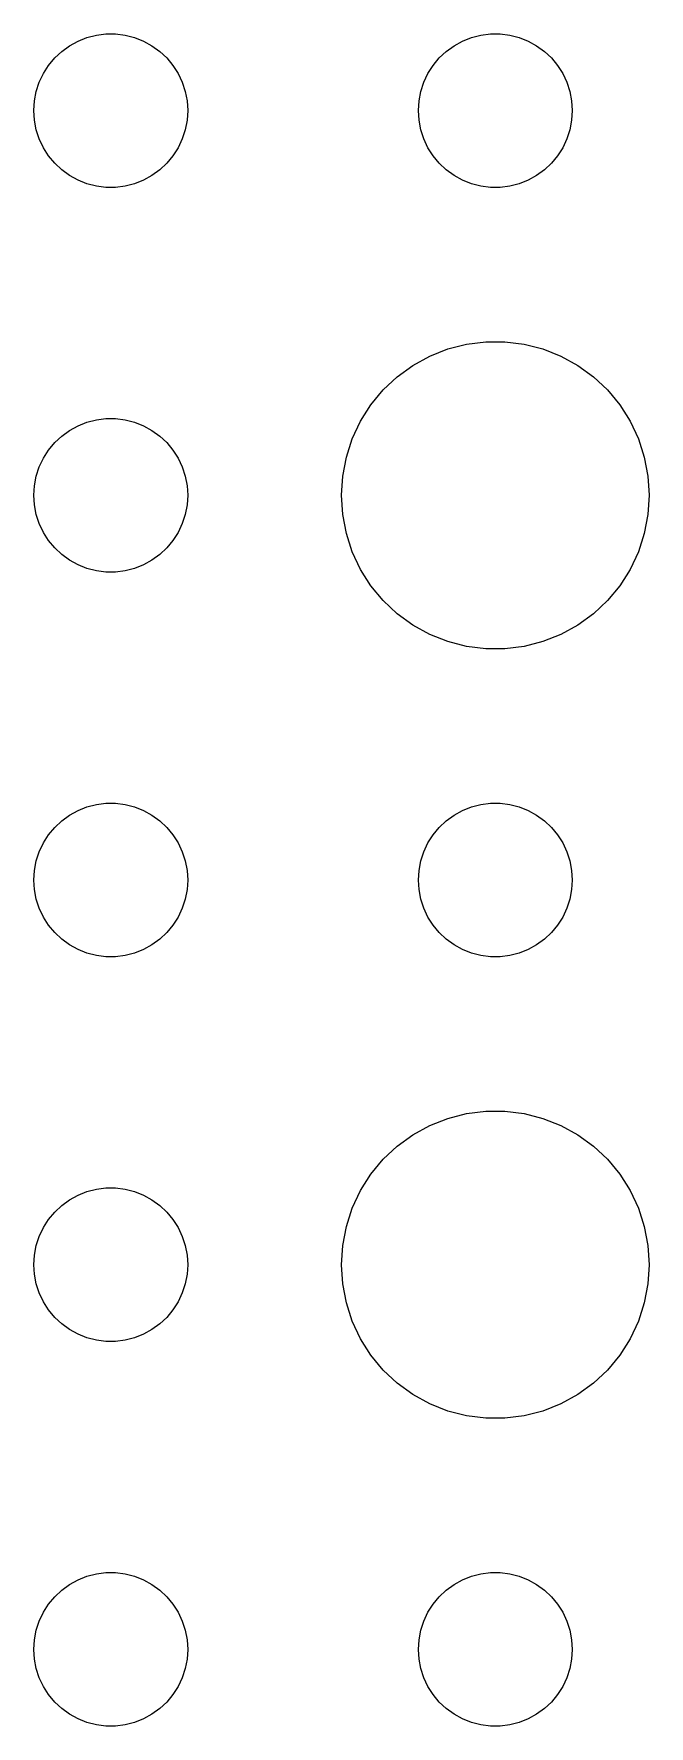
# Model space of a CAD drawing. Header units: metres. Extents: x -157 to 157, y -157 to 157.
# Drawn here: x -39 to -27, y -114 to -81 of the extents above; entities that cross this region are included whole.
import ezdxf

# ---------------------------------------------------------------- set-up
doc = ezdxf.new("R2010")
doc.units = ezdxf.units.M

msp = doc.modelspace()

# ---------------------------------------------------------------- linework, layer by layer
for p, q in [((-38.3037, -81.2335), (-38.1387, -81.1428)), ((-38.1387, -81.1428), (-37.9635, -81.0734)), ((-37.9635, -81.0734), (-37.7811, -81.0266)), ((-37.7811, -81.0266), (-37.5942, -81.003)), ((-37.5942, -81.003), (-37.4058, -81.003)), ((-37.4058, -81.003), (-37.2189, -81.0266)), ((-37.2189, -81.0266), (-37.0365, -81.0734)), ((-37.0365, -81.0734), (-36.8613, -81.1428)), ((-36.8613, -81.1428), (-36.6963, -81.2335)), ((-30.8037, -81.2335), (-30.6387, -81.1428)), ((-30.6387, -81.1428), (-30.4635, -81.0734)), ((-30.4635, -81.0734), (-30.2811, -81.0266)), ((-30.2811, -81.0266), (-30.0942, -81.003)), ((-30.0942, -81.003), (-29.9058, -81.003)), ((-29.9058, -81.003), (-29.7189, -81.0266)), ((-29.7189, -81.0266), (-29.5365, -81.0734)), ((-29.5365, -81.0734), (-29.3613, -81.1428)), ((-29.3613, -81.1428), (-29.1963, -81.2335)), ((-38.7135, -81.6183), (-38.5934, -81.4732)), ((-38.5934, -81.4732), (-38.4561, -81.3442)), ((-38.4561, -81.3442), (-38.3037, -81.2335)), ((-36.6963, -81.2335), (-36.5439, -81.3442)), ((-36.5439, -81.3442), (-36.4065, -81.4732)), ((-36.4065, -81.4732), (-36.2865, -81.6183)), ((-31.2135, -81.6183), (-31.0934, -81.4732)), ((-31.0934, -81.4732), (-30.9561, -81.3442)), ((-30.9561, -81.3442), (-30.8037, -81.2335)), ((-29.1963, -81.2335), (-29.0439, -81.3442)), ((-29.0439, -81.3442), (-28.9065, -81.4732)), ((-28.9065, -81.4732), (-28.7865, -81.6183)), ((-38.8947, -81.9478), (-38.8145, -81.7774)), ((-38.8145, -81.7774), (-38.7135, -81.6183)), ((-36.2865, -81.6183), (-36.1855, -81.7774)), ((-36.1855, -81.7774), (-36.1053, -81.9478)), ((-31.3947, -81.9478), (-31.3145, -81.7774)), ((-31.3145, -81.7774), (-31.2135, -81.6183)), ((-28.7865, -81.6183), (-28.6855, -81.7774)), ((-28.6855, -81.7774), (-28.6053, -81.9478)), ((-38.9882, -82.312), (-38.9529, -82.127)), ((-38.9529, -82.127), (-38.8947, -81.9478)), ((-36.1053, -81.9478), (-36.0471, -82.127)), ((-36.0471, -82.127), (-36.0118, -82.312)), ((-31.4882, -82.312), (-31.4529, -82.127)), ((-31.4529, -82.127), (-31.3947, -81.9478)), ((-28.6053, -81.9478), (-28.5471, -82.127)), ((-28.5471, -82.127), (-28.5118, -82.312)), ((-39, -82.5), (-38.9882, -82.312)), ((-36.0118, -82.312), (-36, -82.5)), ((-31.5, -82.5), (-31.4882, -82.312)), ((-28.5118, -82.312), (-28.5, -82.5)), ((-38.9882, -82.688), (-39, -82.5)), ((-38.9529, -82.873), (-38.9882, -82.688)), ((-36.0118, -82.688), (-36.0471, -82.873)), ((-36, -82.5), (-36.0118, -82.688)), ((-31.4882, -82.688), (-31.5, -82.5)), ((-31.4529, -82.873), (-31.4882, -82.688)), ((-28.5118, -82.688), (-28.5471, -82.873)), ((-28.5, -82.5), (-28.5118, -82.688)), ((-38.8947, -83.0522), (-38.9529, -82.873)), ((-38.8145, -83.2226), (-38.8947, -83.0522)), ((-36.1053, -83.0522), (-36.1855, -83.2226)), ((-36.0471, -82.873), (-36.1053, -83.0522)), ((-31.3947, -83.0522), (-31.4529, -82.873)), ((-31.3145, -83.2226), (-31.3947, -83.0522)), ((-28.6053, -83.0522), (-28.6855, -83.2226)), ((-28.5471, -82.873), (-28.6053, -83.0522)), ((-38.7135, -83.3817), (-38.8145, -83.2226)), ((-38.5934, -83.5268), (-38.7135, -83.3817)), ((-36.2865, -83.3817), (-36.4065, -83.5268)), ((-36.1855, -83.2226), (-36.2865, -83.3817)), ((-31.2135, -83.3817), (-31.3145, -83.2226)), ((-31.0934, -83.5268), (-31.2135, -83.3817)), ((-28.7865, -83.3817), (-28.9065, -83.5268)), ((-28.6855, -83.2226), (-28.7865, -83.3817)), ((-38.4561, -83.6558), (-38.5934, -83.5268)), ((-38.3037, -83.7665), (-38.4561, -83.6558)), ((-38.1387, -83.8572), (-38.3037, -83.7665)), ((-36.6963, -83.7665), (-36.8613, -83.8572)), ((-36.5439, -83.6558), (-36.6963, -83.7665)), ((-36.4065, -83.5268), (-36.5439, -83.6558)), ((-30.9561, -83.6558), (-31.0934, -83.5268)), ((-30.8037, -83.7665), (-30.9561, -83.6558)), ((-30.6387, -83.8572), (-30.8037, -83.7665)), ((-29.1963, -83.7665), (-29.3613, -83.8572)), ((-29.0439, -83.6558), (-29.1963, -83.7665)), ((-28.9065, -83.5268), (-29.0439, -83.6558)), ((-37.9635, -83.9266), (-38.1387, -83.8572)), ((-37.7811, -83.9734), (-37.9635, -83.9266)), ((-37.5942, -83.997), (-37.7811, -83.9734)), ((-37.4058, -83.997), (-37.5942, -83.997)), ((-37.2189, -83.9734), (-37.4058, -83.997)), ((-37.0365, -83.9266), (-37.2189, -83.9734)), ((-36.8613, -83.8572), (-37.0365, -83.9266)), ((-30.4635, -83.9266), (-30.6387, -83.8572)), ((-30.2811, -83.9734), (-30.4635, -83.9266)), ((-30.0942, -83.997), (-30.2811, -83.9734)), ((-29.9058, -83.997), (-30.0942, -83.997)), ((-29.7189, -83.9734), (-29.9058, -83.997)), ((-29.5365, -83.9266), (-29.7189, -83.9734)), ((-29.3613, -83.8572), (-29.5365, -83.9266)), ((-30.927, -87.1468), (-30.5621, -87.0531)), ((-30.5621, -87.0531), (-30.1884, -87.0059)), ((-30.1884, -87.0059), (-29.8116, -87.0059)), ((-29.8116, -87.0059), (-29.4379, -87.0531)), ((-29.4379, -87.0531), (-29.0729, -87.1468)), ((-31.6075, -87.467), (-31.2773, -87.2855)), ((-31.2773, -87.2855), (-30.927, -87.1468)), ((-29.0729, -87.1468), (-28.7227, -87.2855)), ((-28.7227, -87.2855), (-28.3925, -87.467)), ((-32.1869, -87.9464), (-31.9123, -87.6885)), ((-31.9123, -87.6885), (-31.6075, -87.467)), ((-28.3925, -87.467), (-28.0877, -87.6885)), ((-28.0877, -87.6885), (-27.8131, -87.9464)), ((-32.427, -88.2366), (-32.1869, -87.9464)), ((-27.8131, -87.9464), (-27.5729, -88.2366)), ((-32.6289, -88.5547), (-32.427, -88.2366)), ((-27.5729, -88.2366), (-27.3711, -88.5547)), ((-38.4561, -88.8442), (-38.3037, -88.7335)), ((-38.3037, -88.7335), (-38.1387, -88.6428)), ((-38.1387, -88.6428), (-37.9635, -88.5734)), ((-37.9635, -88.5734), (-37.7811, -88.5266)), ((-37.7811, -88.5266), (-37.5942, -88.503)), ((-37.5942, -88.503), (-37.4058, -88.503)), ((-37.4058, -88.503), (-37.2189, -88.5266)), ((-37.2189, -88.5266), (-37.0365, -88.5734)), ((-37.0365, -88.5734), (-36.8613, -88.6428)), ((-36.8613, -88.6428), (-36.6963, -88.7335)), ((-36.6963, -88.7335), (-36.5439, -88.8442)), ((-32.7893, -88.8956), (-32.6289, -88.5547)), ((-27.3711, -88.5547), (-27.2107, -88.8956)), ((-38.7135, -89.1183), (-38.5934, -88.9732)), ((-38.5934, -88.9732), (-38.4561, -88.8442)), ((-36.5439, -88.8442), (-36.4065, -88.9732)), ((-36.4065, -88.9732), (-36.2865, -89.1183)), ((-32.9057, -89.2539), (-32.7893, -88.8956)), ((-27.2107, -88.8956), (-27.0942, -89.2539)), ((-38.8947, -89.4478), (-38.8145, -89.2774)), ((-38.8145, -89.2774), (-38.7135, -89.1183)), ((-36.2865, -89.1183), (-36.1855, -89.2774)), ((-36.1855, -89.2774), (-36.1053, -89.4478)), ((-32.9763, -89.624), (-32.9057, -89.2539)), ((-27.0942, -89.2539), (-27.0237, -89.624)), ((-38.9882, -89.812), (-38.9529, -89.627)), ((-38.9529, -89.627), (-38.8947, -89.4478)), ((-36.1053, -89.4478), (-36.0471, -89.627)), ((-36.0471, -89.627), (-36.0118, -89.812)), ((-33, -90), (-32.9763, -89.624)), ((-27.0237, -89.624), (-27, -90)), ((-39, -90), (-38.9882, -89.812)), ((-38.9882, -90.188), (-39, -90)), ((-36.0118, -89.812), (-36, -90)), ((-36, -90), (-36.0118, -90.188)), ((-32.9763, -90.376), (-33, -90)), ((-27, -90), (-27.0237, -90.376)), ((-38.9529, -90.373), (-38.9882, -90.188)), ((-38.8947, -90.5522), (-38.9529, -90.373)), ((-36.0471, -90.373), (-36.1053, -90.5522)), ((-36.0118, -90.188), (-36.0471, -90.373)), ((-32.9057, -90.7461), (-32.9763, -90.376)), ((-27.0237, -90.376), (-27.0942, -90.7461)), ((-38.8145, -90.7226), (-38.8947, -90.5522)), ((-38.7135, -90.8817), (-38.8145, -90.7226)), ((-36.1855, -90.7226), (-36.2865, -90.8817)), ((-36.1053, -90.5522), (-36.1855, -90.7226)), ((-38.5934, -91.0268), (-38.7135, -90.8817)), ((-38.4561, -91.1558), (-38.5934, -91.0268)), ((-36.4065, -91.0268), (-36.5439, -91.1558)), ((-36.2865, -90.8817), (-36.4065, -91.0268)), ((-32.7893, -91.1044), (-32.9057, -90.7461)), ((-27.0942, -90.7461), (-27.2107, -91.1044)), ((-38.3037, -91.2665), (-38.4561, -91.1558)), ((-38.1387, -91.3572), (-38.3037, -91.2665)), ((-37.9635, -91.4266), (-38.1387, -91.3572)), ((-36.8613, -91.3572), (-37.0365, -91.4266)), ((-36.6963, -91.2665), (-36.8613, -91.3572)), ((-36.5439, -91.1558), (-36.6963, -91.2665)), ((-32.6289, -91.4453), (-32.7893, -91.1044)), ((-27.2107, -91.1044), (-27.3711, -91.4453)), ((-37.7811, -91.4734), (-37.9635, -91.4266)), ((-37.5942, -91.497), (-37.7811, -91.4734)), ((-37.4058, -91.497), (-37.5942, -91.497)), ((-37.2189, -91.4734), (-37.4058, -91.497)), ((-37.0365, -91.4266), (-37.2189, -91.4734)), ((-32.427, -91.7634), (-32.6289, -91.4453)), ((-27.3711, -91.4453), (-27.5729, -91.7634)), ((-32.1869, -92.0536), (-32.427, -91.7634)), ((-27.5729, -91.7634), (-27.8131, -92.0536)), ((-31.9123, -92.3115), (-32.1869, -92.0536)), ((-31.6075, -92.533), (-31.9123, -92.3115)), ((-28.0877, -92.3115), (-28.3925, -92.533)), ((-27.8131, -92.0536), (-28.0877, -92.3115)), ((-31.2773, -92.7145), (-31.6075, -92.533)), ((-28.3925, -92.533), (-28.7227, -92.7145)), ((-30.927, -92.8532), (-31.2773, -92.7145)), ((-30.5621, -92.9469), (-30.927, -92.8532)), ((-30.1884, -92.9941), (-30.5621, -92.9469)), ((-29.8116, -92.9941), (-30.1884, -92.9941)), ((-29.4379, -92.9469), (-29.8116, -92.9941)), ((-29.0729, -92.8532), (-29.4379, -92.9469)), ((-28.7227, -92.7145), (-29.0729, -92.8532)), ((-37.7811, -96.0266), (-37.5942, -96.003)), ((-37.5942, -96.003), (-37.4058, -96.003)), ((-37.4058, -96.003), (-37.2189, -96.0266)), ((-30.2811, -96.0266), (-30.0942, -96.003)), ((-30.0942, -96.003), (-29.9058, -96.003)), ((-29.9058, -96.003), (-29.7189, -96.0266)), ((-38.4561, -96.3442), (-38.3037, -96.2335)), ((-38.3037, -96.2335), (-38.1387, -96.1428)), ((-38.1387, -96.1428), (-37.9635, -96.0734)), ((-37.9635, -96.0734), (-37.7811, -96.0266)), ((-37.2189, -96.0266), (-37.0365, -96.0734)), ((-37.0365, -96.0734), (-36.8613, -96.1428)), ((-36.8613, -96.1428), (-36.6963, -96.2335)), ((-36.6963, -96.2335), (-36.5439, -96.3442)), ((-30.9561, -96.3442), (-30.8037, -96.2335)), ((-30.8037, -96.2335), (-30.6387, -96.1428)), ((-30.6387, -96.1428), (-30.4635, -96.0734)), ((-30.4635, -96.0734), (-30.2811, -96.0266)), ((-29.7189, -96.0266), (-29.5365, -96.0734)), ((-29.5365, -96.0734), (-29.3613, -96.1428)), ((-29.3613, -96.1428), (-29.1963, -96.2335)), ((-29.1963, -96.2335), (-29.0439, -96.3442)), ((-38.8145, -96.7774), (-38.7135, -96.6183)), ((-38.7135, -96.6183), (-38.5934, -96.4732)), ((-38.5934, -96.4732), (-38.4561, -96.3442)), ((-36.5439, -96.3442), (-36.4065, -96.4732)), ((-36.4065, -96.4732), (-36.2865, -96.6183)), ((-36.2865, -96.6183), (-36.1855, -96.7774)), ((-31.3145, -96.7774), (-31.2135, -96.6183)), ((-31.2135, -96.6183), (-31.0934, -96.4732)), ((-31.0934, -96.4732), (-30.9561, -96.3442)), ((-29.0439, -96.3442), (-28.9065, -96.4732)), ((-28.9065, -96.4732), (-28.7865, -96.6183)), ((-28.7865, -96.6183), (-28.6855, -96.7774)), ((-38.9529, -97.127), (-38.8947, -96.9478)), ((-38.8947, -96.9478), (-38.8145, -96.7774)), ((-36.1855, -96.7774), (-36.1053, -96.9478)), ((-36.1053, -96.9478), (-36.0471, -97.127)), ((-31.4529, -97.127), (-31.3947, -96.9478)), ((-31.3947, -96.9478), (-31.3145, -96.7774)), ((-28.6855, -96.7774), (-28.6053, -96.9478)), ((-28.6053, -96.9478), (-28.5471, -97.127)), ((-39, -97.5), (-38.9882, -97.312)), ((-38.9882, -97.312), (-38.9529, -97.127)), ((-36.0471, -97.127), (-36.0118, -97.312)), ((-36.0118, -97.312), (-36, -97.5)), ((-31.5, -97.5), (-31.4882, -97.312)), ((-31.4882, -97.312), (-31.4529, -97.127)), ((-28.5471, -97.127), (-28.5118, -97.312)), ((-28.5118, -97.312), (-28.5, -97.5)), ((-38.9882, -97.688), (-39, -97.5)), ((-36, -97.5), (-36.0118, -97.688)), ((-31.4882, -97.688), (-31.5, -97.5)), ((-28.5, -97.5), (-28.5118, -97.688)), ((-38.9529, -97.873), (-38.9882, -97.688)), ((-38.8947, -98.0522), (-38.9529, -97.873)), ((-36.0471, -97.873), (-36.1053, -98.0522)), ((-36.0118, -97.688), (-36.0471, -97.873)), ((-31.4529, -97.873), (-31.4882, -97.688)), ((-31.3947, -98.0522), (-31.4529, -97.873)), ((-28.5471, -97.873), (-28.6053, -98.0522)), ((-28.5118, -97.688), (-28.5471, -97.873)), ((-38.8145, -98.2226), (-38.8947, -98.0522)), ((-38.7135, -98.3817), (-38.8145, -98.2226)), ((-36.1855, -98.2226), (-36.2865, -98.3817)), ((-36.1053, -98.0522), (-36.1855, -98.2226)), ((-31.3145, -98.2226), (-31.3947, -98.0522)), ((-31.2135, -98.3817), (-31.3145, -98.2226)), ((-28.6855, -98.2226), (-28.7865, -98.3817)), ((-28.6053, -98.0522), (-28.6855, -98.2226)), ((-38.5934, -98.5268), (-38.7135, -98.3817)), ((-38.4561, -98.6558), (-38.5934, -98.5268)), ((-36.4065, -98.5268), (-36.5439, -98.6558)), ((-36.2865, -98.3817), (-36.4065, -98.5268)), ((-31.0934, -98.5268), (-31.2135, -98.3817)), ((-30.9561, -98.6558), (-31.0934, -98.5268)), ((-28.9065, -98.5268), (-29.0439, -98.6558)), ((-28.7865, -98.3817), (-28.9065, -98.5268)), ((-38.3037, -98.7665), (-38.4561, -98.6558)), ((-38.1387, -98.8572), (-38.3037, -98.7665)), ((-37.9635, -98.9266), (-38.1387, -98.8572)), ((-37.7811, -98.9734), (-37.9635, -98.9266)), ((-37.5942, -98.997), (-37.7811, -98.9734)), ((-37.2189, -98.9734), (-37.4058, -98.997)), ((-37.0365, -98.9266), (-37.2189, -98.9734)), ((-36.8613, -98.8572), (-37.0365, -98.9266)), ((-36.6963, -98.7665), (-36.8613, -98.8572)), ((-36.5439, -98.6558), (-36.6963, -98.7665)), ((-30.8037, -98.7665), (-30.9561, -98.6558)), ((-30.6387, -98.8572), (-30.8037, -98.7665)), ((-30.4635, -98.9266), (-30.6387, -98.8572)), ((-30.2811, -98.9734), (-30.4635, -98.9266)), ((-30.0942, -98.997), (-30.2811, -98.9734)), ((-29.7189, -98.9734), (-29.9058, -98.997)), ((-29.5365, -98.9266), (-29.7189, -98.9734)), ((-29.3613, -98.8572), (-29.5365, -98.9266)), ((-29.1963, -98.7665), (-29.3613, -98.8572)), ((-29.0439, -98.6558), (-29.1963, -98.7665)), ((-37.4058, -98.997), (-37.5942, -98.997)), ((-29.9058, -98.997), (-30.0942, -98.997)), ((-31.2773, -102.286), (-30.927, -102.147)), ((-30.927, -102.147), (-30.5621, -102.053)), ((-30.5621, -102.053), (-30.1884, -102.006)), ((-30.1884, -102.006), (-29.8116, -102.006)), ((-29.8116, -102.006), (-29.4379, -102.053)), ((-29.4379, -102.053), (-29.0729, -102.147)), ((-29.0729, -102.147), (-28.7227, -102.286)), ((-31.9123, -102.688), (-31.6075, -102.467)), ((-31.6075, -102.467), (-31.2773, -102.286)), ((-28.7227, -102.286), (-28.3925, -102.467)), ((-28.3925, -102.467), (-28.0877, -102.688)), ((-32.1869, -102.946), (-31.9123, -102.688)), ((-28.0877, -102.688), (-27.8131, -102.946)), ((-32.6289, -103.555), (-32.427, -103.237)), ((-32.427, -103.237), (-32.1869, -102.946)), ((-27.8131, -102.946), (-27.5729, -103.237)), ((-27.5729, -103.237), (-27.3711, -103.555)), ((-38.1387, -103.643), (-37.9635, -103.573)), ((-37.9635, -103.573), (-37.7811, -103.527)), ((-37.7811, -103.527), (-37.5942, -103.503)), ((-37.5942, -103.503), (-37.4058, -103.503)), ((-37.4058, -103.503), (-37.2189, -103.527)), ((-37.2189, -103.527), (-37.0365, -103.573)), ((-37.0365, -103.573), (-36.8613, -103.643)), ((-32.7893, -103.896), (-32.6289, -103.555)), ((-27.3711, -103.555), (-27.2107, -103.896)), ((-38.5934, -103.973), (-38.4561, -103.844)), ((-38.4561, -103.844), (-38.3037, -103.734)), ((-38.3037, -103.734), (-38.1387, -103.643)), ((-36.8613, -103.643), (-36.6963, -103.734)), ((-36.6963, -103.734), (-36.5439, -103.844)), ((-36.5439, -103.844), (-36.4065, -103.973)), ((-32.9057, -104.254), (-32.7893, -103.896)), ((-27.2107, -103.896), (-27.0942, -104.254)), ((-38.8145, -104.277), (-38.7135, -104.118)), ((-38.7135, -104.118), (-38.5934, -103.973)), ((-36.4065, -103.973), (-36.2865, -104.118)), ((-36.2865, -104.118), (-36.1855, -104.277)), ((-32.9763, -104.624), (-32.9057, -104.254)), ((-27.0942, -104.254), (-27.0237, -104.624)), ((-38.9529, -104.627), (-38.8947, -104.448)), ((-38.8947, -104.448), (-38.8145, -104.277)), ((-36.1855, -104.277), (-36.1053, -104.448)), ((-36.1053, -104.448), (-36.0471, -104.627)), ((-39, -105), (-38.9882, -104.812)), ((-38.9882, -104.812), (-38.9529, -104.627)), ((-36.0471, -104.627), (-36.0118, -104.812)), ((-36.0118, -104.812), (-36, -105)), ((-33, -105), (-32.9763, -104.624)), ((-27.0237, -104.624), (-27, -105)), ((-38.9882, -105.188), (-39, -105)), ((-38.9529, -105.373), (-38.9882, -105.188)), ((-36.0118, -105.188), (-36.0471, -105.373)), ((-36, -105), (-36.0118, -105.188)), ((-32.9763, -105.376), (-33, -105)), ((-27, -105), (-27.0237, -105.376)), ((-38.8947, -105.552), (-38.9529, -105.373)), ((-38.8145, -105.723), (-38.8947, -105.552)), ((-36.1053, -105.552), (-36.1855, -105.723)), ((-36.0471, -105.373), (-36.1053, -105.552)), ((-32.9057, -105.746), (-32.9763, -105.376)), ((-27.0237, -105.376), (-27.0942, -105.746)), ((-38.7135, -105.882), (-38.8145, -105.723)), ((-38.5934, -106.027), (-38.7135, -105.882)), ((-36.2865, -105.882), (-36.4065, -106.027)), ((-36.1855, -105.723), (-36.2865, -105.882)), ((-32.7893, -106.104), (-32.9057, -105.746)), ((-27.0942, -105.746), (-27.2107, -106.104)), ((-38.4561, -106.156), (-38.5934, -106.027)), ((-38.3037, -106.266), (-38.4561, -106.156)), ((-36.5439, -106.156), (-36.6963, -106.266)), ((-36.4065, -106.027), (-36.5439, -106.156)), ((-32.6289, -106.445), (-32.7893, -106.104)), ((-27.2107, -106.104), (-27.3711, -106.445)), ((-38.1387, -106.357), (-38.3037, -106.266)), ((-37.9635, -106.427), (-38.1387, -106.357)), ((-37.7811, -106.473), (-37.9635, -106.427)), ((-37.5942, -106.497), (-37.7811, -106.473)), ((-37.4058, -106.497), (-37.5942, -106.497)), ((-37.2189, -106.473), (-37.4058, -106.497)), ((-37.0365, -106.427), (-37.2189, -106.473)), ((-36.8613, -106.357), (-37.0365, -106.427)), ((-36.6963, -106.266), (-36.8613, -106.357)), ((-32.427, -106.763), (-32.6289, -106.445)), ((-27.3711, -106.445), (-27.5729, -106.763)), ((-32.1869, -107.054), (-32.427, -106.763)), ((-27.5729, -106.763), (-27.8131, -107.054)), ((-31.9123, -107.312), (-32.1869, -107.054)), ((-27.8131, -107.054), (-28.0877, -107.312)), ((-31.6075, -107.533), (-31.9123, -107.312)), ((-31.2773, -107.714), (-31.6075, -107.533)), ((-28.3925, -107.533), (-28.7227, -107.714)), ((-28.0877, -107.312), (-28.3925, -107.533)), ((-30.927, -107.853), (-31.2773, -107.714)), ((-30.5621, -107.947), (-30.927, -107.853)), ((-29.0729, -107.853), (-29.4379, -107.947)), ((-28.7227, -107.714), (-29.0729, -107.853)), ((-30.1884, -107.994), (-30.5621, -107.947)), ((-29.8116, -107.994), (-30.1884, -107.994)), ((-29.4379, -107.947), (-29.8116, -107.994)), ((-38.3037, -111.234), (-38.1387, -111.143)), ((-38.1387, -111.143), (-37.9635, -111.073)), ((-37.9635, -111.073), (-37.7811, -111.027)), ((-37.7811, -111.027), (-37.5942, -111.003)), ((-37.5942, -111.003), (-37.4058, -111.003)), ((-37.4058, -111.003), (-37.2189, -111.027)), ((-37.2189, -111.027), (-37.0365, -111.073)), ((-37.0365, -111.073), (-36.8613, -111.143)), ((-36.8613, -111.143), (-36.6963, -111.234)), ((-30.8037, -111.234), (-30.6387, -111.143)), ((-30.6387, -111.143), (-30.4635, -111.073)), ((-30.4635, -111.073), (-30.2811, -111.027)), ((-30.2811, -111.027), (-30.0942, -111.003)), ((-30.0942, -111.003), (-29.9058, -111.003)), ((-29.9058, -111.003), (-29.7189, -111.027)), ((-29.7189, -111.027), (-29.5365, -111.073)), ((-29.5365, -111.073), (-29.3613, -111.143)), ((-29.3613, -111.143), (-29.1963, -111.234)), ((-38.7135, -111.618), (-38.5934, -111.473)), ((-38.5934, -111.473), (-38.4561, -111.344)), ((-38.4561, -111.344), (-38.3037, -111.234)), ((-36.6963, -111.234), (-36.5439, -111.344)), ((-36.5439, -111.344), (-36.4065, -111.473)), ((-36.4065, -111.473), (-36.2865, -111.618)), ((-31.2135, -111.618), (-31.0934, -111.473)), ((-31.0934, -111.473), (-30.9561, -111.344)), ((-30.9561, -111.344), (-30.8037, -111.234)), ((-29.1963, -111.234), (-29.0439, -111.344)), ((-29.0439, -111.344), (-28.9065, -111.473)), ((-28.9065, -111.473), (-28.7865, -111.618)), ((-38.8947, -111.948), (-38.8145, -111.777)), ((-38.8145, -111.777), (-38.7135, -111.618)), ((-36.2865, -111.618), (-36.1855, -111.777)), ((-36.1855, -111.777), (-36.1053, -111.948)), ((-31.3947, -111.948), (-31.3145, -111.777)), ((-31.3145, -111.777), (-31.2135, -111.618)), ((-28.7865, -111.618), (-28.6855, -111.777)), ((-28.6855, -111.777), (-28.6053, -111.948)), ((-38.9882, -112.312), (-38.9529, -112.127)), ((-38.9529, -112.127), (-38.8947, -111.948)), ((-36.1053, -111.948), (-36.0471, -112.127)), ((-36.0471, -112.127), (-36.0118, -112.312)), ((-31.4882, -112.312), (-31.4529, -112.127)), ((-31.4529, -112.127), (-31.3947, -111.948)), ((-28.6053, -111.948), (-28.5471, -112.127)), ((-28.5471, -112.127), (-28.5118, -112.312)), ((-39, -112.5), (-38.9882, -112.312)), ((-38.9882, -112.688), (-39, -112.5)), ((-36.0118, -112.312), (-36, -112.5)), ((-36, -112.5), (-36.0118, -112.688)), ((-31.5, -112.5), (-31.4882, -112.312)), ((-31.4882, -112.688), (-31.5, -112.5)), ((-28.5118, -112.312), (-28.5, -112.5)), ((-28.5, -112.5), (-28.5118, -112.688)), ((-38.9529, -112.873), (-38.9882, -112.688)), ((-36.0118, -112.688), (-36.0471, -112.873)), ((-31.4529, -112.873), (-31.4882, -112.688)), ((-28.5118, -112.688), (-28.5471, -112.873)), ((-38.8947, -113.052), (-38.9529, -112.873)), ((-38.8145, -113.223), (-38.8947, -113.052)), ((-36.1053, -113.052), (-36.1855, -113.223)), ((-36.0471, -112.873), (-36.1053, -113.052)), ((-31.3947, -113.052), (-31.4529, -112.873)), ((-31.3145, -113.223), (-31.3947, -113.052)), ((-28.6053, -113.052), (-28.6855, -113.223)), ((-28.5471, -112.873), (-28.6053, -113.052)), ((-38.7135, -113.382), (-38.8145, -113.223)), ((-38.5934, -113.527), (-38.7135, -113.382)), ((-36.2865, -113.382), (-36.4065, -113.527)), ((-36.1855, -113.223), (-36.2865, -113.382)), ((-31.2135, -113.382), (-31.3145, -113.223)), ((-31.0934, -113.527), (-31.2135, -113.382)), ((-28.7865, -113.382), (-28.9065, -113.527)), ((-28.6855, -113.223), (-28.7865, -113.382)), ((-38.4561, -113.656), (-38.5934, -113.527)), ((-38.3037, -113.766), (-38.4561, -113.656)), ((-38.1387, -113.857), (-38.3037, -113.766)), ((-36.6963, -113.766), (-36.8613, -113.857)), ((-36.5439, -113.656), (-36.6963, -113.766)), ((-36.4065, -113.527), (-36.5439, -113.656)), ((-30.9561, -113.656), (-31.0934, -113.527)), ((-30.8037, -113.766), (-30.9561, -113.656)), ((-30.6387, -113.857), (-30.8037, -113.766)), ((-29.1963, -113.766), (-29.3613, -113.857)), ((-29.0439, -113.656), (-29.1963, -113.766)), ((-28.9065, -113.527), (-29.0439, -113.656)), ((-37.9635, -113.927), (-38.1387, -113.857)), ((-37.7811, -113.973), (-37.9635, -113.927)), ((-37.5942, -113.997), (-37.7811, -113.973)), ((-37.4058, -113.997), (-37.5942, -113.997)), ((-37.2189, -113.973), (-37.4058, -113.997)), ((-37.0365, -113.927), (-37.2189, -113.973)), ((-36.8613, -113.857), (-37.0365, -113.927)), ((-30.4635, -113.927), (-30.6387, -113.857)), ((-30.2811, -113.973), (-30.4635, -113.927)), ((-30.0942, -113.997), (-30.2811, -113.973)), ((-29.9058, -113.997), (-30.0942, -113.997)), ((-29.7189, -113.973), (-29.9058, -113.997)), ((-29.5365, -113.927), (-29.7189, -113.973)), ((-29.3613, -113.857), (-29.5365, -113.927))]:
    msp.add_line(p, q)

doc.saveas('drawing.dxf')
